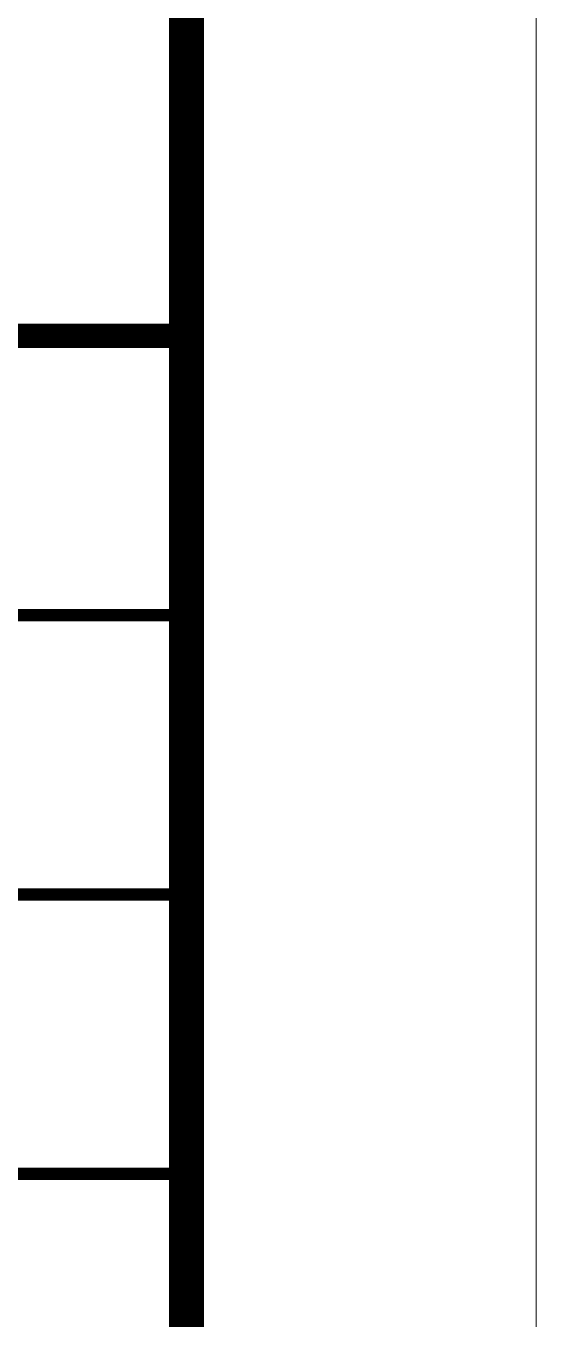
# Model space of a CAD drawing. Extents: x 2803505 to 5851001, y -1372902 to 24339.
# Drawn here: x 3324800 to 3326260, y -915469 to -911766 of the extents above; entities that cross this region are included whole.
import ezdxf

# ---------------------------------------------------------------- set-up
doc = ezdxf.new("R2010")
doc.units = 0
doc.header["$LTSCALE"] = 1000
doc.header["$MEASUREMENT"] = 0
doc.layers.add('!!电气', color=1, linetype='CONTINUOUS')
doc.layers.add('图框', color=147, linetype='CONTINUOUS', lineweight=20)

# ---------------------------------------------------------------- blocks, each defined once
blk = doc.blocks.new('A$C33F37877')
at = {"layer": '图框'}
for points, const_width in [([(7000, 13200.3), (0, 13200.3)], 70), ([(0, 13200.3), (7000, 13200.3)], 70), ([(0, 12400.3), (7000, 12400.3)], 35), ([(0, 11600.3), (7000, 11600.3)], 35), ([(0, 10800.3), (7000, 10800.3)], 35)]:
    blk.add_lwpolyline(points, dxfattribs=dict(at, const_width=const_width))

msp = doc.modelspace()

# ---------------------------------------------------------------- linework, layer by layer
at = {"layer": '图框'}
msp.add_lwpolyline([(3242159.7, -867453.6), (3326259.7, -867453.6), (3326259.7, -926853.6), (3242159.7, -926853.6)], close=True, dxfattribs=at)
at = {"layer": '图框', "const_width": 100}
msp.add_lwpolyline([(3325259.7, -925853.6), (3325259.7, -868453.6), (3244659.7, -868453.6), (3244659.7, -925853.6)], close=True, dxfattribs=at)

# ---------------------------------------------------------------- block references
at = {"layer": '!!电气'}
msp.add_blockref('A$C33F37877', (3318259.7, -925853.6), dxfattribs=at)

doc.saveas('drawing.dxf')
